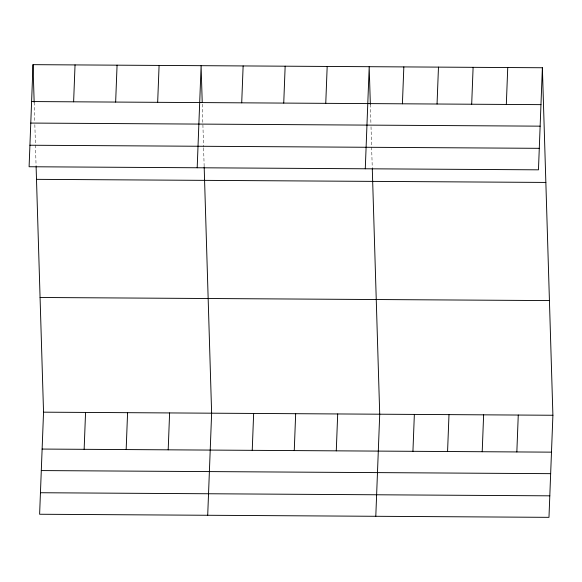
<?xml version="1.0" encoding="UTF-8"?>
<svg xmlns="http://www.w3.org/2000/svg" width="582" height="582" viewBox="0 0 582 582"><rect width="100%" height="100%" fill="white"/><g stroke="black" fill="none" stroke-linecap="round" stroke-linejoin="round"><path stroke-width="0.44" stroke-dasharray="2.91 2.18" d="M370.341 104.331L370.938 124.039M371.018 126.73L372.262 167.943M202.274 104.207L202.849 123.02M202.9 124.81L203.576 147.21M203.605 148.104L204.173 166.918M34.163 102.294L34.76 122.002M34.84 124.686L36.084 165.899"/><path stroke-width="0.87" d="M33.021 64.66L29.1 166.743L538.459 169.828L542.38 67.752L33.021 64.66L34.163 102.294M36.113 166.794L43.541 412.172L39.62 514.248L548.979 517.34L552.9 415.257L542.38 67.752M73.623 101.814L75.042 64.915M84.143 449.319L85.561 412.427M115.651 102.068L117.069 65.169M126.163 449.573L127.582 412.682M157.671 102.323L159.09 65.424M168.191 449.828L169.609 412.936M197.189 167.762L201.11 65.686L202.223 102.417M207.709 515.266L211.63 413.191L204.173 166.918M241.712 102.832L243.131 65.941M252.232 450.337L253.65 413.446M283.74 103.087L285.158 66.195M294.259 450.592L295.671 413.7M325.76 103.341L327.179 66.45M336.28 450.846L337.698 413.955M365.278 168.78L369.199 66.704L370.341 104.331M375.797 516.285L379.719 414.209L372.291 168.838M402.417 103.807L403.835 66.915M412.936 451.312L414.355 414.42M437.053 104.018L438.472 67.119M447.573 451.523L448.991 414.631M471.689 104.229L473.108 67.33M482.209 451.734L483.627 414.835M506.325 104.433L507.744 67.541M516.845 451.945L518.264 415.046M31.603 101.559L540.962 104.644M30.781 123.064L540.14 126.156M29.929 145.231L539.288 148.323M36.491 179.343L545.851 182.428M40.071 297.489L549.43 300.581M43.541 412.172L552.9 415.257M42.122 449.064L551.481 452.149M41.293 470.576L550.659 473.661M40.442 492.736L549.808 495.828"/></g></svg>
